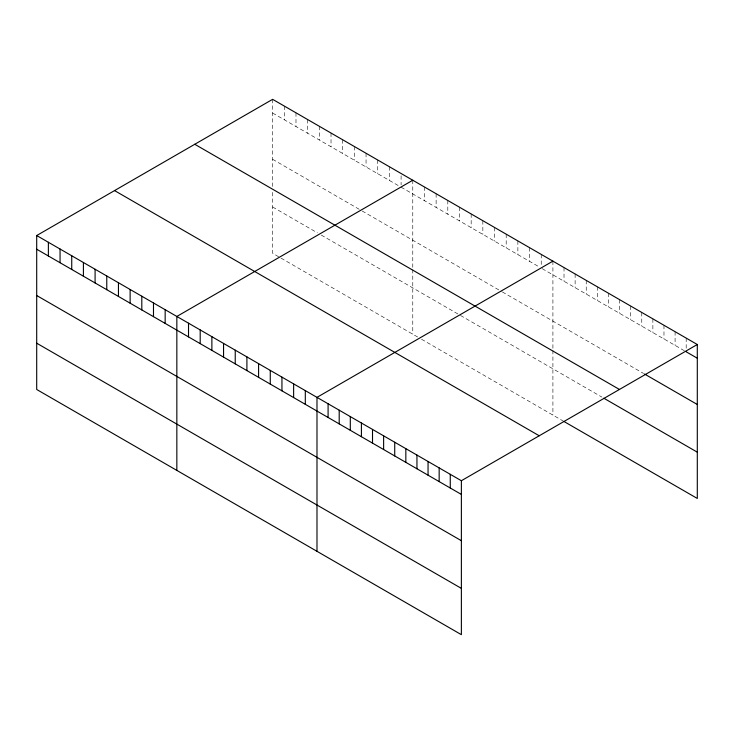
<?xml version="1.0" encoding="UTF-8"?>
<svg xmlns="http://www.w3.org/2000/svg" width="734" height="734" viewBox="0 0 734 734"><rect width="100%" height="100%" fill="white"/><g stroke="black" fill="none" stroke-linecap="round" stroke-linejoin="round"><path stroke-width="0.55" stroke-dasharray="3.67 2.75" d="M272.626 113.027L399.149 186.069M401.094 187.188L539.288 266.974M542.206 268.662L684.345 350.724M272.626 159.306L361.192 210.438M362.165 210.997L501.331 291.352M502.304 291.912L643.617 373.496M272.626 206.988L317.4 232.834M321.29 235.082L459.484 314.877M460.457 315.437L601.963 397.131M417.637 336.998L272.626 253.276L272.626 191.822M421.527 339.246L564.015 421.509M686.189 338.099L686.189 349.512M675.087 331.685L675.087 345.384M663.976 325.272L663.976 338.97M652.875 318.859L652.875 332.557M641.764 312.455L641.764 326.144M630.662 306.041L630.662 319.73M619.551 299.628L619.551 313.317M608.449 293.215L608.449 306.904M597.338 286.801L597.338 300.49M586.237 280.388L586.237 294.086M575.126 273.975L575.126 287.673M564.015 267.561L564.015 281.26M552.913 261.148L552.913 349.301M552.913 350.384L552.913 415.095M541.233 254.404L541.233 265.818M529.553 247.67L529.553 261.359M517.874 240.926L517.874 254.615M506.194 234.183L506.194 247.872M494.523 227.439L494.523 241.128M482.844 220.695L482.844 234.394M471.164 213.952L471.164 227.65M459.484 207.208L459.484 220.906M447.804 200.465L447.804 214.163M436.124 193.73L436.124 207.419M424.445 186.987L424.445 200.676M412.774 180.243L412.774 268.396M412.774 269.479L412.774 334.181M401.094 175.784L401.094 184.913M389.415 166.756L389.415 180.454M377.735 160.012L377.735 173.71M366.055 153.268L366.055 166.967M354.375 146.525L354.375 160.223M342.695 139.79L342.695 153.479M331.025 133.047L331.025 146.736M319.345 126.303L319.345 139.992M307.665 119.559L307.665 133.249M295.986 112.816L295.986 126.514M284.306 106.072L284.306 119.77M272.626 99.329L272.626 187.482"/><path stroke-width="1.1" d="M36.7 235.541L461.374 480.724L461.374 634.671L36.7 389.488L36.7 235.541L272.626 99.329L697.3 344.512L697.3 498.459L564.015 421.509M412.774 180.243L176.839 316.455L176.839 470.393M552.913 261.148L316.987 397.36L316.987 551.307M461.374 480.724L697.3 344.512M686.189 351.797L697.3 358.21M644.544 374.028L697.3 404.489M194.776 144.277L619.441 389.46M603.816 398.204L697.3 452.172M114.559 190.592L539.224 435.776M36.7 249.239L461.374 494.422M36.7 295.518L461.374 540.701M36.7 343.2L461.374 588.384M450.263 474.311L450.263 488.009M439.161 467.897L439.161 481.596M428.05 461.484L428.05 475.182M416.949 455.071L416.949 468.769M405.838 448.667L405.838 462.356M394.727 442.253L394.727 455.942M383.625 435.84L383.625 449.529M372.514 429.427L372.514 443.116M361.412 423.013L361.412 436.702M350.301 416.6L350.301 430.298M339.2 410.187L339.2 423.885M328.089 403.773L328.089 417.472M305.307 390.616L305.307 404.315M293.628 383.882L293.628 397.571M281.948 377.138L281.948 390.827M270.268 370.395L270.268 384.084M258.588 363.651L258.588 377.34M246.908 356.907L246.908 370.606M235.238 350.164L235.238 363.862M223.558 343.42L223.558 357.119M211.878 336.677L211.878 350.375M200.198 329.942L200.198 343.631M188.519 323.199L188.519 336.888M165.159 309.711L165.159 323.4M153.489 302.968L153.489 316.666M141.809 296.224L141.809 309.922M130.129 289.48L130.129 303.179M118.449 282.737L118.449 296.435M106.769 276.002L106.769 289.691M95.09 269.259L95.09 282.948M83.41 262.515L83.41 276.204M71.739 255.771L71.739 269.461M60.06 249.028L60.06 262.726M48.38 242.284L48.38 255.982"/></g></svg>
